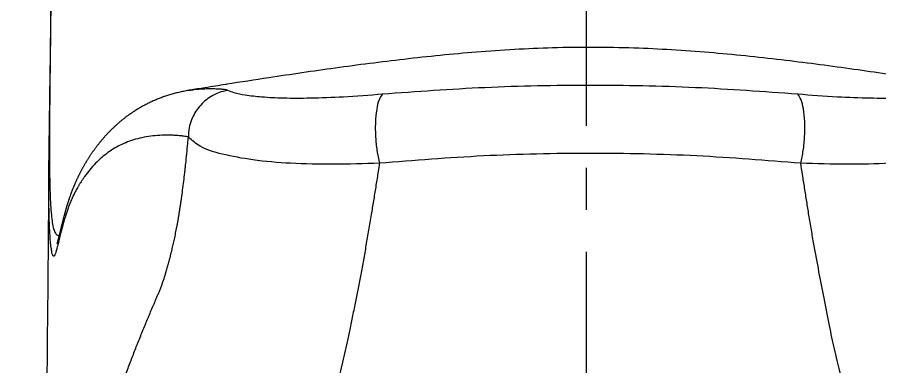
# Model space of a CAD drawing. Extents: x 10582 to 11176, y 338 to 758.
# Drawn here: x 10950.81 to 10986.82, y 587.05 to 601.62 of the extents above; entities that cross this region are included whole.
import ezdxf

# ---------------------------------------------------------------- set-up
doc = ezdxf.new("R2010")
doc.units = 0
doc.header["$LTSCALE"] = 7
doc.header["$MEASUREMENT"] = 0
doc.linetypes.add('CENTER', pattern=[2, 1.25, -0.25, 0.25, -0.25])
doc.layers.get('0').update_dxf_attribs({"color": 2, "linetype": 'CONTINUOUS'})
doc.layers.add('CL', color=1, linetype='CENTER')

msp = doc.modelspace()

# ---------------------------------------------------------------- linework, layer by layer
at = {"color": 7, "linetype": 'Continuous'}
for p, q in [((10958.02, 598.578), (10958.021, 598.578)), ((10952.129, 595.641), (10952.129, 595.641))]:
    msp.add_line(p, q, dxfattribs=at)
for points, knots in [([(10952.231, 608.893), (10952.229, 607.894), (10952.228, 606.895), (10952.227, 605.896), (10952.226, 605.104), (10952.224, 603.441), (10952.199, 601.015), (10952.165, 598.701), (10952.139, 596.946), (10952.132, 595.953), (10952.129, 595.641)], [-2.997348, -2.997348, -2.997348, -2.997348, 0, 0, 0, 2.376121, 4.989559, 7.276206, 9.320602, 10.255019, 10.255019, 10.255019, 10.255019]), ([(10952.227, 605.896), (10952.227, 605.755), (10952.227, 605.489), (10952.227, 605.101), (10952.226, 604.511), (10952.223, 603.693), (10952.217, 602.654), (10952.208, 601.617), (10952.197, 600.603), (10952.182, 599.347), (10952.168, 598.153), (10952.159, 597.028), (10952.156, 596.393), (10952.156, 596.036), (10952.157, 595.939)], [0.395834, 0.395834, 0.395834, 0.395834, 0.819552, 1.191276, 1.562373, 2.588059, 3.644147, 4.68147, 5.699767, 6.685028, 8.448254, 9.283266, 10.061496, 10.353264, 10.353264, 10.353264, 10.353264])]:
    msp.add_open_spline(points, degree=3, knots=knots, dxfattribs=at)
for points in [[(10989.897, 598.824), (10988.284, 599.074), (10985.571, 599.47), (10982.715, 599.839), (10979.699, 600.147), (10976.558, 600.333), (10973.16, 600.341), (10969.983, 600.165), (10966.96, 599.865), (10964.083, 599.498), (10961.315, 599.096), (10959.556, 598.824)], [(10959.524, 598.819), (10958.647, 598.679), (10958.02, 598.578)], [(10959.556, 598.824), (10959.524, 598.819)], [(10966.056, 598.423), (10970.336, 598.697), (10974.728, 598.79), (10979.12, 598.697), (10983.397, 598.423)], [(10958.021, 598.578), (10957.97, 598.57), (10957.863, 598.551), (10957.759, 598.531), (10957.658, 598.509), (10957.558, 598.486), (10957.46, 598.463), (10957.364, 598.437), (10957.269, 598.411), (10957.177, 598.384), (10957.086, 598.356), (10956.997, 598.326), (10956.909, 598.296), (10956.823, 598.264), (10956.738, 598.232), (10956.655, 598.199), (10956.573, 598.165), (10956.492, 598.13), (10956.412, 598.094), (10956.334, 598.057), (10956.257, 598.019), (10956.181, 597.981), (10956.107, 597.941), (10956.034, 597.902), (10955.962, 597.861), (10955.891, 597.82), (10955.822, 597.779), (10955.755, 597.737), (10955.689, 597.695), (10955.626, 597.653), (10955.564, 597.612), (10955.505, 597.571), (10955.448, 597.53), (10955.392, 597.489), (10955.337, 597.449), (10955.284, 597.408), (10955.233, 597.368), (10955.182, 597.327), (10955.133, 597.287), (10955.085, 597.247), (10955.038, 597.207), (10954.993, 597.167), (10954.948, 597.127), (10954.904, 597.087), (10954.861, 597.048), (10954.819, 597.008), (10954.778, 596.968), (10954.737, 596.928), (10954.698, 596.889), (10954.659, 596.849), (10954.62, 596.809), (10954.582, 596.769), (10954.545, 596.73), (10954.508, 596.69), (10954.472, 596.649), (10954.436, 596.609), (10954.401, 596.569), (10954.367, 596.529), (10954.333, 596.489), (10954.299, 596.448), (10954.266, 596.408), (10954.233, 596.367), (10954.201, 596.327), (10954.169, 596.286), (10954.138, 596.246), (10954.108, 596.205), (10954.077, 596.165), (10954.047, 596.124), (10954.018, 596.084), (10953.989, 596.043), (10953.96, 596.003), (10953.932, 595.963), (10953.904, 595.922), (10953.876, 595.88), (10953.847, 595.837), (10953.82, 595.796), (10953.795, 595.757), (10953.77, 595.717), (10953.744, 595.677), (10953.72, 595.638), (10953.696, 595.6), (10953.673, 595.562), (10953.649, 595.523), (10953.625, 595.482), (10953.6, 595.438), (10953.574, 595.395), (10953.549, 595.35), (10953.525, 595.307), (10953.502, 595.263), (10953.479, 595.221), (10953.457, 595.179), (10953.436, 595.138), (10953.415, 595.098), (10953.395, 595.057), (10953.375, 595.017), (10953.356, 594.977), (10953.336, 594.937), (10953.317, 594.897), (10953.299, 594.857), (10953.281, 594.818), (10953.263, 594.779), (10953.246, 594.74), (10953.229, 594.701), (10953.212, 594.662), (10953.196, 594.624), (10953.18, 594.586), (10953.164, 594.548), (10953.149, 594.511), (10953.133, 594.474), (10953.119, 594.437), (10953.104, 594.4), (10953.09, 594.363), (10953.076, 594.326), (10953.062, 594.29), (10953.049, 594.253), (10953.036, 594.217), (10953.023, 594.181), (10953.01, 594.145), (10952.998, 594.11), (10952.986, 594.075), (10952.974, 594.04), (10952.962, 594.005), (10952.951, 593.971), (10952.94, 593.937), (10952.929, 593.903), (10952.919, 593.87), (10952.908, 593.837), (10952.898, 593.804), (10952.889, 593.772), (10952.879, 593.74), (10952.869, 593.708), (10952.86, 593.676), (10952.851, 593.645), (10952.842, 593.614), (10952.833, 593.583), (10952.824, 593.552), (10952.816, 593.521), (10952.807, 593.49), (10952.799, 593.46), (10952.791, 593.43), (10952.783, 593.4), (10952.775, 593.37), (10952.767, 593.341), (10952.759, 593.311), (10952.751, 593.282), (10952.744, 593.253), (10952.736, 593.224), (10952.729, 593.195), (10952.722, 593.167), (10952.714, 593.139), (10952.707, 593.111), (10952.7, 593.083), (10952.698, 593.074)], [(10959.595, 598.576), (10959.221, 598.474), (10958.909, 598.32), (10958.418, 597.899), (10958.09, 597.341), (10957.992, 597.006), (10957.957, 596.618)], [(10958.021, 598.578), (10958.184, 598.602), (10958.596, 598.639), (10958.802, 598.645), (10959.011, 598.644), (10959.224, 598.636), (10959.277, 598.633), (10959.331, 598.629), (10959.368, 598.626), (10959.404, 598.623), (10959.528, 598.602), (10959.595, 598.576)], [(10959.595, 598.576), (10959.852, 598.483), (10960.325, 598.384), (10961.016, 598.304), (10961.921, 598.258), (10963.047, 598.257), (10964.417, 598.308), (10966.056, 598.423)], [(10966.056, 598.423), (10965.92, 598.181), (10965.817, 597.779), (10965.764, 597.228), (10965.772, 596.623), (10965.83, 596.059), (10965.933, 595.531)], [(10983.397, 598.423), (10985.048, 598.307), (10986.423, 598.256), (10987.548, 598.258), (10988.449, 598.305), (10989.134, 598.385), (10989.603, 598.484), (10989.858, 598.576)], [(10983.52, 595.532), (10983.623, 596.062), (10983.683, 596.659), (10983.686, 597.278), (10983.63, 597.806), (10983.532, 598.182), (10983.397, 598.423)], [(10950.813, 543.496), (10950.847, 544.26), (10950.963, 546.757), (10951.018, 547.9), (10951.074, 549.03), (10951.189, 551.248), (10951.259, 552.524), (10951.323, 553.657), (10951.389, 554.772), (10951.453, 555.827), (10951.518, 556.865), (10951.595, 558.061), (10951.662, 559.076), (10951.73, 560.073), (10951.796, 561.051), (10951.865, 562.049), (10951.942, 563.183), (10952.005, 564.107), (10952.067, 565.01), (10952.126, 565.893), (10952.156, 566.328), (10952.185, 566.757), (10952.218, 567.247), (10952.251, 567.73), (10952.307, 568.545), (10952.335, 568.961), (10952.364, 569.371), (10952.419, 570.159), (10952.474, 570.924), (10952.536, 571.763), (10952.563, 572.115), (10952.59, 572.463), (10952.616, 572.805), (10952.644, 573.142), (10952.699, 573.802), (10952.729, 574.149), (10952.759, 574.489), (10952.791, 574.833), (10952.823, 575.17), (10952.944, 576.351), (10953.013, 576.957), (10953.082, 577.54), (10953.216, 578.558), (10953.355, 579.499), (10953.428, 579.95), (10953.502, 580.382), (10953.636, 581.091), (10953.67, 581.259), (10953.704, 581.422), (10953.744, 581.606), (10953.784, 581.786), (10953.819, 581.938), (10953.854, 582.088), (10953.891, 582.24), (10953.928, 582.39), (10953.966, 582.537), (10954.003, 582.681), (10954.022, 582.749), (10954.04, 582.816), (10954.058, 582.882), (10954.077, 582.947), (10954.111, 583.065), (10954.145, 583.182), (10954.18, 583.296), (10954.214, 583.41), (10954.252, 583.534), (10954.291, 583.658), (10954.329, 583.782), (10954.368, 583.906), (10954.526, 584.4), (10954.689, 584.894), (10954.773, 585.14), (10954.857, 585.386), (10954.927, 585.588), (10954.998, 585.79), (10955.09, 586.047), (10955.179, 586.293), (10955.269, 586.539), (10955.361, 586.785), (10955.563, 587.316), (10955.758, 587.818), (10955.86, 588.074), (10956.072, 588.598), (10956.174, 588.846), (10956.277, 589.094), (10956.382, 589.341), (10956.487, 589.59), (10956.538, 589.709), (10956.59, 589.829), (10956.642, 589.95), (10956.704, 590.094), (10956.762, 590.231), (10956.82, 590.377), (10956.869, 590.512), (10956.919, 590.657), (10956.963, 590.791), (10957.007, 590.933), (10957.035, 591.027), (10957.063, 591.124), (10957.115, 591.31), (10957.167, 591.505), (10957.18, 591.552), (10957.192, 591.6), (10957.204, 591.648), (10957.217, 591.696), (10957.231, 591.753), (10957.245, 591.811), (10957.26, 591.87), (10957.274, 591.929), (10957.324, 592.142), (10957.349, 592.252), (10957.374, 592.365), (10957.426, 592.617), (10957.478, 592.884), (10957.505, 593.031), (10957.532, 593.183), (10957.555, 593.322), (10957.578, 593.464), (10957.601, 593.609), (10957.624, 593.758), (10957.646, 593.911), (10957.669, 594.066), (10957.717, 594.417), (10957.763, 594.783), (10957.806, 595.136), (10957.827, 595.324), (10957.848, 595.516), (10957.891, 595.929), (10957.933, 596.358), (10957.957, 596.618)], [(10957.957, 596.618), (10957.877, 596.642), (10957.748, 596.664), (10957.712, 596.668), (10957.677, 596.671), (10957.625, 596.676), (10957.573, 596.681), (10957.367, 596.695), (10957.166, 596.702), (10956.968, 596.702), (10956.574, 596.681), (10956.197, 596.632), (10955.841, 596.555), (10955.502, 596.45), (10954.875, 596.157), (10954.599, 595.977), (10954.338, 595.771), (10954.082, 595.53), (10953.841, 595.263), (10953.624, 594.981), (10953.586, 594.927), (10953.549, 594.872), (10953.512, 594.817), (10953.476, 594.761), (10953.426, 594.683), (10953.401, 594.644), (10953.377, 594.604), (10953.351, 594.56), (10953.325, 594.515), (10953.275, 594.424), (10953.229, 594.336), (10953.184, 594.247), (10953.14, 594.156), (10953.098, 594.064), (10953.013, 593.867), (10952.973, 593.766), (10952.935, 593.663), (10952.877, 593.498), (10952.823, 593.328), (10952.79, 593.22), (10952.759, 593.11), (10952.736, 593.027)], [(10965.933, 595.531), (10964.01, 595.488), (10962.225, 595.532), (10960.644, 595.676), (10959.362, 595.917), (10958.444, 596.245), (10957.957, 596.618)], [(10991.496, 596.618), (10990.99, 596.235), (10990.057, 595.908), (10988.788, 595.672), (10987.232, 595.533), (10985.467, 595.489), (10983.52, 595.532)], [(10952.157, 595.939), (10952.158, 595.524)], [(10983.52, 595.532), (10979.18, 595.838), (10974.724, 595.943), (10970.27, 595.837), (10965.933, 595.531)], [(10952.129, 595.641), (10952.049, 586.793), (10951.625, 565.883), (10950.835, 543.989), (10950.813, 543.496)], [(10952.552, 592.312), (10952.538, 592.255), (10952.52, 592.183), (10952.501, 592.111), (10952.471, 591.998), (10952.463, 591.969), (10952.455, 591.941), (10952.45, 591.922), (10952.444, 591.902), (10952.441, 591.888), (10952.437, 591.875), (10952.405, 591.767), (10952.388, 591.723), (10952.371, 591.689), (10952.361, 591.675), (10952.351, 591.666), (10952.342, 591.661), (10952.332, 591.661), (10952.314, 591.673), (10952.296, 591.703), (10952.262, 591.818), (10952.229, 592.006), (10952.201, 592.268), (10952.176, 592.606), (10952.143, 593.462), (10952.133, 594.013), (10952.128, 594.635), (10952.128, 595.322), (10952.129, 595.641)], [(10965.933, 595.531), (10965.918, 595.434), (10965.87, 595.126), (10965.824, 594.833), (10965.777, 594.543), (10965.682, 593.96), (10965.586, 593.39), (10965.478, 592.747), (10965.371, 592.115), (10965.317, 591.801), (10965.263, 591.493), (10965.153, 590.898), (10965.042, 590.327), (10964.931, 589.773), (10964.813, 589.178), (10964.698, 588.603), (10964.643, 588.339), (10964.588, 588.082), (10964.48, 587.605), (10964.364, 587.116), (10964.248, 586.652), (10964.195, 586.447), (10964.143, 586.247), (10964.092, 586.051), (10964.041, 585.861), (10963.99, 585.674), (10963.94, 585.492), (10963.883, 585.295), (10963.824, 585.109), (10963.707, 584.781), (10963.681, 584.714)], [(10985.77, 584.714), (10985.664, 584.998), (10985.552, 585.348), (10985.454, 585.701), (10985.354, 586.073), (10985.254, 586.457), (10985.152, 586.858), (10985.04, 587.314), (10984.928, 587.794), (10984.823, 588.267), (10984.72, 588.763), (10984.608, 589.329), (10984.494, 589.916), (10984.282, 591.011), (10984.069, 592.156), (10983.965, 592.755), (10983.862, 593.375), (10983.772, 593.935), (10983.682, 594.503), (10983.637, 594.783), (10983.593, 595.064), (10983.52, 595.532)], [(10952.158, 595.524), (10952.159, 595.514), (10952.161, 595.26)], [(10952.161, 595.26), (10952.167, 594.865), (10952.182, 594.287), (10952.205, 593.786), (10952.236, 593.38), (10952.277, 593.052), (10952.303, 592.911), (10952.333, 592.792), (10952.366, 592.695), (10952.403, 592.62), (10952.492, 592.534), (10952.544, 592.521), (10952.561, 592.521)], [(10952.698, 593.074), (10952.693, 593.055), (10952.686, 593.028), (10952.68, 593.001), (10952.673, 592.974), (10952.666, 592.947), (10952.66, 592.921), (10952.653, 592.894), (10952.647, 592.868), (10952.641, 592.842), (10952.634, 592.817), (10952.628, 592.791), (10952.622, 592.766), (10952.616, 592.741), (10952.609, 592.716), (10952.603, 592.692), (10952.597, 592.667), (10952.591, 592.643), (10952.585, 592.619), (10952.58, 592.595), (10952.574, 592.571), (10952.568, 592.547), (10952.562, 592.524), (10952.556, 592.501), (10952.551, 592.479), (10952.546, 592.458), (10952.541, 592.438), (10952.536, 592.419), (10952.531, 592.401), (10952.526, 592.383), (10952.522, 592.366), (10952.517, 592.349), (10952.512, 592.33), (10952.505, 592.304), (10952.5, 592.285), (10952.494, 592.262), (10952.488, 592.239), (10952.482, 592.218), (10952.477, 592.202), (10952.474, 592.189), (10952.471, 592.18)], [(10952.736, 593.027), (10952.729, 593.003), (10952.7, 592.894), (10952.649, 592.7)], [(10952.649, 592.697), (10952.622, 592.592)], [(10952.622, 592.592), (10952.595, 592.486), (10952.567, 592.371), (10952.552, 592.312)]]:
    msp.add_spline(points, degree=3, dxfattribs=at)
at = {"layer": 'CL'}
msp.add_line((10974.57, 499.096), (10974.57, 645.854), dxfattribs=at)

doc.saveas('drawing.dxf')
